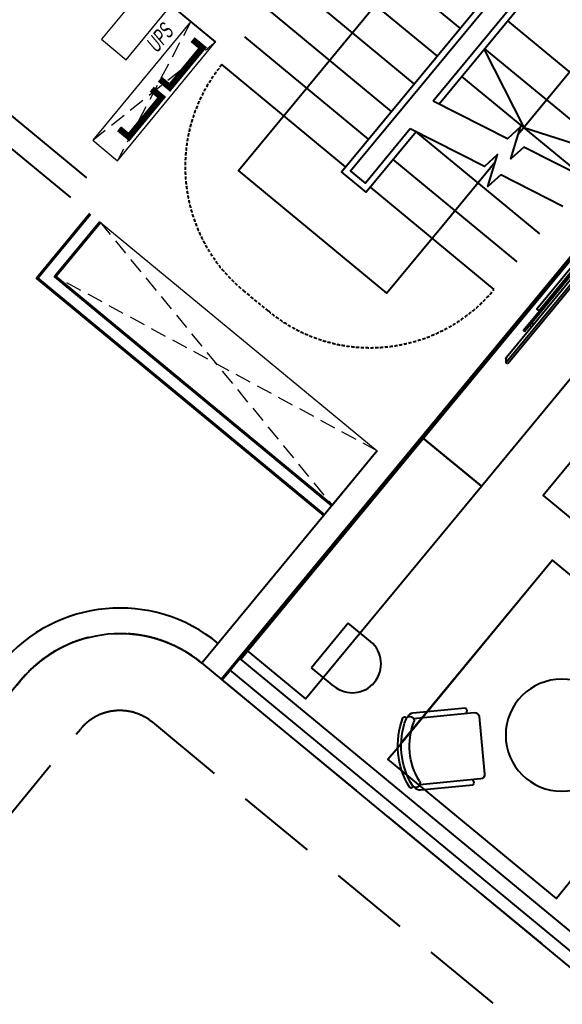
# Model space of a CAD drawing. Header units: millimetres. Extents: x -361669633 to 361256854, y -284153744 to 284385552.
# Drawn here: x 101212 to 105439, y 96062 to 103733 of the extents above; entities that cross this region are included whole.
import ezdxf

# ---------------------------------------------------------------- set-up
doc = ezdxf.new("R2010")
doc.units = ezdxf.units.MM
doc.header["$LTSCALE"] = 100
doc.header["$MEASUREMENT"] = 0
doc.set_wipeout_variables(frame=1)
doc.linetypes.add('HIDDEN', pattern=[0.375, 0.25, -0.125])
doc.linetypes.add('Xref_NT1+NT2_MBDV Cot vach_220729$0$HIDDEN', pattern=[0.375, 0.25, -0.125])
for name, color, linetype in [('A-ANNO-ROOM', 50, 'Continuous'), ('A-DRAIN', 251, 'Continuous'), ('A-FURNITURE', 251, 'Continuous'), ('A-GLAZ', 135, 'Continuous'), ('A-UNIT', 1, 'Continuous'), ('dien tich thong thuy', 3, 'Continuous'), ('KT-Tuong', 1, 'Continuous'), ('Xref_NT1+NT2_MBDV Cot vach_220729$0$A-FLOR-STRS-ARROW', 8, 'Continuous'), ('Xref_NT1+NT2_MBDV Cot vach_220729$0$ccu12-Thay', 7, 'Continuous'), ('Xref_NT1+NT2_MBDV Cot vach_220729$0$KT-Net manh', 139, 'Continuous'), ('Xref_NT1+NT2_MBDV Cot vach_220729$0$KT-Thay', 7, 'Continuous'), ('Xref_NT1+NT2_MBDV Cot vach_220729$0$KT-Tuong', 1, 'Continuous'), ('Xref_NT1+NT2_MBDV Cot vach_220729$0$SPE-MEP-Updated-22 07 22', 7, 'Continuous')]:
    doc.layers.add(name, color=color, linetype=linetype)
doc.layers.add('KT-Net cat', color=1, linetype='Continuous', lineweight=40)
doc.layers.add('Xref_NT1+NT2_MBDV Cot vach_220729$0$SPE-MEP-HVAC', color=140, linetype='Continuous', lineweight=0)
doc.styles.add('220126_HDN_HBA typical plan$0$211210_HDN_HBA_TYPICAL PLAN CORE OPT 1$0$HBA-Text', font='GOTHIC.TTF')
doc.styles.add('Xref_NT1+NT2_MBDV Cot vach_220729$0$Standard', font='arial.ttf')

# ---------------------------------------------------------------- blocks, each defined once
blk = doc.blocks.new('A$C418F5BC8')
at = {"layer": 'A-ANNO-ROOM', "insert": (648.1, 1090.8), "char_height": 600, "attachment_point": 2, "rotation": 50.44883, "style": '220126_HDN_HBA typical plan$0$211210_HDN_HBA_TYPICAL PLAN CORE OPT 1$0$HBA-Text'}
blk.add_mtext_dynamic_manual_height_columns('SL-S', width=722857412.874, gutter_width=9765.6, heights=[0], dxfattribs=at)
blk = doc.blocks.new('A$C2A6C5140')
at = {"layer": 'A-ANNO-ROOM', "insert": (731.4, 1190, 0), "char_height": 600, "attachment_point": 2, "rotation": 50.44883, "style": '220126_HDN_HBA typical plan$0$211210_HDN_HBA_TYPICAL PLAN CORE OPT 1$0$HBA-Text'}
blk.add_mtext_dynamic_manual_height_columns('2-BR', width=722857412.874, gutter_width=9765.6, heights=[0], dxfattribs=at)
blk = doc.blocks.new('A$C5388591E')
at = {"layer": 'A-ANNO-ROOM', "insert": (894.3, 842.2, 0), "char_height": 600, "attachment_point": 2, "rotation": 1.40647, "style": '220126_HDN_HBA typical plan$0$211210_HDN_HBA_TYPICAL PLAN CORE OPT 1$0$HBA-Text'}
blk.add_mtext_dynamic_manual_height_columns('3-BR', width=722857412.874, gutter_width=9765.6, heights=[0], dxfattribs=at)
blk = doc.blocks.new('A$C21AF0CCA')
at = {"layer": 'A-ANNO-ROOM', "insert": (1197.6, 814.7), "char_height": 600, "attachment_point": 2, "rotation": 0.10543, "style": '220126_HDN_HBA typical plan$0$211210_HDN_HBA_TYPICAL PLAN CORE OPT 1$0$HBA-Text'}
blk.add_mtext_dynamic_manual_height_columns('1-BR+', width=722857412.874, gutter_width=9765.6, heights=[0], dxfattribs=at)
blk = doc.blocks.new('weqwq333')
blk.add_wipeout([(790, 0), (790, 22.5), (747.1, 22.5), (747.5, 25), (747.1, 27.5), (996, 27.5), (996, 37.5), (931, 37.5), (931, 57.5), (1231.9, 57.5), (1249.7, 59.1), (1267, 63.8), (1278.5, 73.1), (1290, 82.5), (1290, 102.5), (-160, 102.5), (-160, 82.5), (-148.5, 73.1), (-137, 63.8), (-119.7, 59.1), (-101.9, 57.5), (199, 57.5), (199, 37.5), (134, 37.5), (134, 27.5), (382.9, 27.5), (382.9, 22.5), (340, 22.5), (340, 0)]).dxf.layer = 'A-DRAIN'
at = {"layer": 'A-DRAIN'}
for p, q in [((-160, 102.5), (-160, 82.5)), ((1290, 102.5), (-160, 102.5)), ((-160, 102.5), (-160, 82.5)), ((-160, 82.5), (1290, 82.5)), ((-137, 63.8), (-160, 82.5)), ((1267, 63.8), (1290, 82.5)), ((1290, 82.5), (1290, 102.5)), ((1290, 82.5), (1290, 102.5)), ((-101.9, 57.5), (1231.9, 57.5))]:
    blk.add_line(p, q, dxfattribs=at)
for points in [[(134, 37.5), (996, 37.5), (996, 27.5), (134, 27.5)], [(199, 57.5), (229, 57.5), (229, 37.5), (199, 37.5)], [(340, 22.5), (790, 22.5), (790, 0), (340, 0)], [(931, 57.5), (901, 57.5), (901, 37.5), (931, 37.5)]]:
    blk.add_lwpolyline(points, close=True, dxfattribs=at)
for centre, radius, start, end in [((-101.9, 157.5), 100, 249.44395, 270), ((390, 25), 7.5, 160.52878, 199.47122), ((390, 25), 7.5, 340.52878, 19.47122), ((740, 25), 7.5, 160.52878, 199.47122), ((740, 25), 7.5, 340.52878, 19.47122), ((1231.9, 157.5), 100, 270, 290.55605)]:
    blk.add_arc(centre, radius, start, end, dxfattribs=at)
blk = doc.blocks.new('CH12')
for p, q in [((-312.4, -149.2), (-312.4, -572.2)), ((-267.8, -149.2), (-267.8, -639.6)), ((267.8, -639.6), (267.8, -149.2)), ((312.4, -572.2), (312.4, -149.2)), ((-232.1, -675.3), (232.1, -675.3))]:
    blk.add_line(p, q)
for centre, radius, start, end in [((-273.7, -77.2), 13.4, 116.25059, 296.25059), ((0, -632.1), 632.1, 63.74941, 116.25059), ((0, -632.1), 605.4, 63.74941, 116.25059), ((273.7, -77.2), 13.4, 243.74941, 63.74941), ((-267.8, -149.2), 44.6, 111.93914, 180), ((-252.9, -119.2), 33.5, 116.25059, 296.25059), ((0, -632.1), 538.4, 63.74941, 116.25059), ((252.9, -119.2), 33.5, 243.74941, 63.74941), ((267.8, -149.2), 44.6, 0, 68.06086), ((-290.1, -549.9), 31.6, 225, 315), ((290.1, -549.9), 31.6, 225, 315), ((-232.1, -639.6), 35.7, 180, 270), ((232.1, -639.6), 35.7, 270, 0)]:
    blk.add_arc(centre, radius, start, end)
blk = doc.blocks.new('CH1')
for p, q in [((-199.2, -400.6), (-199.2, -600.6)), ((200.8, -400.6), (200.8, -600.6)), ((-199.2, -600.6), (200.8, -600.6))]:
    blk.add_line(p, q)
blk.add_arc((0.8, -400), 200, 0.18485, 180.18485)
blk = doc.blocks.new('Hotel Module 2')
at = {"layer": 'A-FURNITURE', "elevation": 0}
for points in [[(3339, 5926.3), (3938.9, 5931), (3966.2, 2481.2), (3366.2, 2476.5)], [(3366.2, 2476.5), (3966.2, 2481.2), (3983, 331.2), (3383.1, 326.5)]]:
    blk.add_lwpolyline(points, close=True, dxfattribs=at)
for points in [[(1127.7, 4959), (1124.9, 5309), (2924.9, 5323.1), (2945.2, 2723.1), (1145.3, 2709), (1142.5, 3059)], [(873, 2114), (871.2, 2365.9), (2573.2, 2378.8), (2574, 2279.7), (2587.6, 520.6)], [(884.9, 604.7), (887, 352.8), (2589, 366.5), (2588.2, 465.6), (2574.3, 2224.7)]]:
    blk.add_lwpolyline(points, dxfattribs=at)
at = {"layer": 'A-FURNITURE'}
blk.add_circle((1656.4, 1365.4, 0), 436.4, dxfattribs=at)
at = {"layer": 'A-GLAZ'}
blk.add_line((199.9, 1.6), (3984.8, 31.2), dxfattribs=at)
blk.add_lwpolyline([(199.2, 101.6), (3984.1, 131.2)], dxfattribs=at)
at = {"layer": 'A-FURNITURE'}
for name, p, xscale, yscale, zscale, rotation in [('CH12', (2555.8, 452.1, -0.1), 0.9698671062557841, 0.9698671062557841, 0.9698671062557841, 225.4372775368433), ('CH1', (2823.3, 764.8, 0), -1.125005854937064, 1.125005854937064, 1.125005854937064, 90.44887966411105)]:
    blk.add_blockref(name, p, dxfattribs=dict(at, xscale=xscale, yscale=yscale, zscale=zscale, rotation=rotation))
at = {"layer": 'A-FURNITURE', "xscale": 0.9450000000000003, "yscale": 0.9450000000000003, "zscale": 0.9450000000000003, "rotation": 90.45113904262068}
blk.add_blockref('weqwq333', (3902.8, 3496.8, 0), dxfattribs=at)
at = {"layer": 'KT-Net cat'}
blk.add_line((3906, 10130.9), (3984.8, 31.1), dxfattribs=at)
blk = doc.blocks.new('răer')
at = {"layer": 'Xref_NT1+NT2_MBDV Cot vach_220729$0$A-FLOR-STRS-ARROW', "extrusion": (-0.000165563, 3.50768e-08, 1), "elevation": 0}
for points in [[(5286.3, 6948.6), (5404.1, 6422), (5538, 6400.2), (5299.4, 6299.6), (5435.7, 6281.1), (5577.2, 5648.5)], [(5567.2, 6948.5), (5685, 6421.9), (5818.9, 6400.1), (5580.3, 6299.5), (5716.6, 6281), (5858.1, 5648.4)]]:
    blk.add_lwpolyline(points, dxfattribs=at)
at = {"layer": 'Xref_NT1+NT2_MBDV Cot vach_220729$0$KT-Net manh', "extrusion": (-0.000165563, 3.50768e-08, 1), "elevation": 0}
for points in [[(5015.2, 5698.6), (5286.2, 6323.5), (5036.3, 6948.6)], [(5637.1, 6323.4), (6286.2, 6323.3), (6386.2, 6323.3), (6961.1, 6323.2), (6960.8, 4823.2), (3885.8, 4823.8)], [(3886.2, 6323.8), (5356.2, 6323.5)]]:
    blk.add_lwpolyline(points, dxfattribs=at)
at = {"layer": 'Xref_NT1+NT2_MBDV Cot vach_220729$0$KT-Net manh', "linetype": 'Xref_NT1+NT2_MBDV Cot vach_220729$0$HIDDEN', "extrusion": (-0.000165563, 3.50768e-08, 1), "elevation": 0}
blk.add_lwpolyline([(6406.3, 6948.3, -0.414131), (7656, 5698.3), (7656, 5447.7, -0.414131), (6405.7, 4198.3, -1.000029)], format="xyb", dxfattribs=at)
at = {"layer": 'Xref_NT1+NT2_MBDV Cot vach_220729$0$KT-Thay', "extrusion": (-0.000165563, 2.22406e-08, 1)}
for p, q in [((4726.3, 6948.6, 0.8), (4726, 5698.6, 0.8)), ((5006.3, 6948.6, 0.8), (5006, 5698.6, 0.8)), ((5286.3, 6948.5, 0.9), (5286, 5698.5, 0.9)), ((5846.3, 6948.4, 1), (5846, 5698.4, 1)), ((6126.3, 6948.3, 1), (6126, 5698.3, 1)), ((6406.3, 6948.3, 1.1), (6406, 5698.3, 1.1)), ((5006, 5448.6, 0.8), (5005.7, 4198.6, 0.8)), ((5286, 5448.5, 0.9), (5285.7, 4198.5, 0.9)), ((5566, 5448.5, 0.9), (5565.7, 4198.5, 0.9)), ((5846, 5448.4, 1), (5845.7, 4198.4, 1)), ((6126, 5448.3, 1), (6125.7, 4198.3, 1)), ((6406, 5448.3, 1.1), (6405.7, 4198.3, 1.1))]:
    blk.add_line(p, q, dxfattribs=at)
at = {"layer": 'Xref_NT1+NT2_MBDV Cot vach_220729$0$KT-Thay', "extrusion": (-0.000165563, 3.50768e-08, 1), "elevation": 0}
for points in [[(5846.9, 5698.4), (6456, 5698.3), (6456, 5448.3), (3786, 5448.8), (3786, 5698.8), (5566, 5698.5)], [(5858.1, 5648.4), (6406, 5648.3), (6406, 5498.3), (3836, 5498.8), (3836, 5648.8), (5577.2, 5648.5)]]:
    blk.add_lwpolyline(points, dxfattribs=at)

msp = doc.modelspace()

# ---------------------------------------------------------------- linework, layer by layer
at = {"layer": 'KT-Tuong', "ltscale": 0.5, "elevation": 0}
msp.add_lwpolyline([(102631.7, 98719.6, 0.413212), (101222.4, 98587.9), (100521.3, 97739)], format="xyb", dxfattribs=at)
at = {"layer": 'Xref_NT1+NT2_MBDV Cot vach_220729$0$KT-Tuong', "ltscale": 0.5}
for p, q in [((100966.3, 105024), (102738.7, 103559.6)), ((101735.5, 102501.9), (100733.8, 103329.5)), ((100605.9, 103174.7, 0), (101607.9, 102347.3, 0))]:
    msp.add_line(p, q, dxfattribs=at)
at = {"layer": 'Xref_NT1+NT2_MBDV Cot vach_220729$0$SPE-MEP-HVAC', "elevation": 0}
msp.add_lwpolyline([(102041.4, 103422), (102391.7, 103846), (102199, 104005.3), (101848.7, 103581.2)], close=True, dxfattribs=at)
at = {"layer": 'Xref_NT1+NT2_MBDV Cot vach_220729$0$SPE-MEP-HVAC', "extrusion": (-1.24009e-08, 1.02457e-08, 1), "elevation": 0}
msp.add_lwpolyline([(101974, 102634.9), (102738.4, 103559.9), (102545.7, 103719.1), (101781.2, 102794.1)], close=True, dxfattribs=at)
at = {"layer": 'Xref_NT1+NT2_MBDV Cot vach_220729$0$SPE-MEP-HVAC', "linetype": 'Xref_NT1+NT2_MBDV Cot vach_220729$0$HIDDEN', "ltscale": 5, "elevation": 0}
msp.add_lwpolyline([(102545.7, 103719.1), (101974, 102634.9)], dxfattribs=at)
at = {"layer": 'Xref_NT1+NT2_MBDV Cot vach_220729$0$SPE-MEP-HVAC', "const_width": 50, "elevation": 0}
for points in [[(102559.1, 103578.4), (102636.1, 103514.7), (102381.4, 103206.3), (102304.3, 103270)], [(102241, 103192.6), (102318.1, 103128.9), (102063.3, 102820.5), (101986.2, 102884.2)]]:
    msp.add_lwpolyline(points, dxfattribs=at)
at = {"layer": 'Xref_NT1+NT2_MBDV Cot vach_220729$0$SPE-MEP-HVAC', "linetype": 'Xref_NT1+NT2_MBDV Cot vach_220729$0$HIDDEN', "ltscale": 5, "extrusion": (-1.24009e-08, 1.02457e-08, 1), "elevation": 0}
msp.add_lwpolyline([(101781.2, 102794.1), (102738.4, 103559.9)], dxfattribs=at)

# ---------------------------------------------------------------- block references
at = {"layer": 'A-ANNO-ROOM'}
for p in [(-179024.1, 160712.6), (-180382.6, 155789.4), (-190286, 124478.1, 0)]:
    msp.add_blockref('A$C21AF0CCA', p, dxfattribs=at)
at = {"layer": 'dien tich thong thuy'}
for name, p in [('A$C418F5BC8', (-183121.2, 150788.1, 0)), ('A$C418F5BC8', (-185916.5, 147013.3, 0)), ('A$C2A6C5140', (-173817.6, 144980.3, 0)), ('A$C418F5BC8', (-186652.5, 142646.5, 0)), ('A$C418F5BC8', (-186377.4, 138298.5, 0)), ('A$C2A6C5140', (-176455.3, 137392.2, 0)), ('A$C418F5BC8', (-187947.5, 133708.2, 0)), ('A$C418F5BC8', (-189241.4, 129721.6, 0)), ('A$C2A6C5140', (-179002.1, 128379.5, 0)), ('A$C2A6C5140', (-181410.1, 119690.7, 0)), ('A$C2A6C5140', (-183695.9, 112855.6, 0)), ('A$C2A6C5140', (-185634.6, 105094.8, 0)), ('A$C5388591E', (-179466.3, 167815.8, 0)), ('A$C5388591E', (-196231.1, 103592.8, 0))]:
    msp.add_blockref(name, p, dxfattribs=at)

# ---------------------------------------------------------------- texts
at = {"layer": 'Xref_NT1+NT2_MBDV Cot vach_220729$0$SPE-MEP-Updated-22 07 22', "style": 'Xref_NT1+NT2_MBDV Cot vach_220729$0$Standard', "oblique": 10, "width": 0.6}
msp.add_text('UPS', height=125, rotation=50.25727, dxfattribs=at).set_placement((102279.5, 103466.9, 36.1))

# ---------------------------------------------------------------- next in the draw order: block references
at = {"layer": 'A-UNIT', "linetype": 'HIDDEN', "xscale": -1, "rotation": 320.8958487272846}
msp.add_blockref('Hotel Module 2', (105858.7, 96054.6), dxfattribs=at)

# ---------------------------------------------------------------- next in the draw order: linework, layer by layer
at = {"layer": 'dien tich thong thuy', "elevation": 0}
msp.add_lwpolyline([(111592.9, 103484.3), (111612.1, 103468.4), (111962.4, 103892.5), (110432.1, 105156.2), (110422.5, 105144.7), (109111.2, 106227.6), (102934.6, 98748.4), (105764.6, 96411.2), (107356.5, 98338.9), (107445.1, 98265.6), (109473.3, 100721.4), (109465.6, 100727.7), (110532.3, 102019.2), (110443.5, 102092.6), (111592.9, 103484.3)], dxfattribs=at)
at = {"layer": 'KT-Net cat', "elevation": 0}
for points in [[(101761.8, 102220.1), (101347.9, 101719), (103584, 99872.4)], [(101838.9, 102156.4), (101488.7, 101732.4), (103647.7, 99949.5)]]:
    msp.add_lwpolyline(points, dxfattribs=at)
at = {"layer": 'KT-Tuong', "ltscale": 0.5, "elevation": 0}
msp.add_lwpolyline([(102759.1, 98873.8, 0.413305), (101068.4, 98715.6), (100367.1, 97866.3)], format="xyb", dxfattribs=at)
at = {"layer": 'Xref_NT1+NT2_MBDV Cot vach_220729$0$ccu12-Thay', "linetype": 'HIDDEN', "ltscale": 25, "elevation": 0}
for points in [[(120018.7, 107587.4, 0.333078), (118274.8, 115112.2), (104005.5, 126896.4, 0.277833), (98201.7, 128158.9, 0.0638), (95784, 126862.3, 0.053904), (93916.3, 125214), (91452.8, 122244.5), (66004.7, 91438.2, 0.072502), (65070.9, 89493.6, 0.050292), (62313.8, 77111.4, 0.0223), (61902.2, 71632.8, 0.496402), (68413.6, 67387.1), (77056.5, 70671.7, 0.081264), (80969.8, 73116.6), (87550.7, 81085.5), (89715.7, 83707.1), (101685.1, 98206, -0.414214), (102246.6, 98259.5), (110422.5, 91507.6, 0.414702), (114087, 91860.2), (118794.2, 97560.1)], [(119469.7, 107829.5, 0.332943), (117890.5, 114651.5), (103607.8, 126446.7, 0.278265), (98405.2, 127594.4, 0.063554), (96131.5, 126373.1, 0.053613), (94368.9, 124819.8), (91915, 121861.9), (66486.4, 91079.3, 0.071628), (65642.1, 89309.9, 0.050313), (62909.6, 77040.4, 0.022171), (62502.9, 71646, 0.493834), (68206, 67950.1), (76833.9, 71229, 0.08021), (80538.1, 73536.2), (87088.1, 81467.5), (89253.1, 84089.1), (101222.4, 98588, -0.414214), (102628.7, 98722.1), (110804.5, 91970.2, 0.41477), (113624.1, 92241.9), (118331.6, 97942.2)]]:
    msp.add_lwpolyline(points, format="xyb", dxfattribs=at)
at = {"layer": 'Xref_NT1+NT2_MBDV Cot vach_220729$0$KT-Tuong'}
msp.add_line((103997.8, 100373.4), (102631.9, 98719.6), dxfattribs=at)
at = {"layer": 'Xref_NT1+NT2_MBDV Cot vach_220729$0$SPE-MEP-HVAC', "elevation": 0}
msp.add_lwpolyline([(101488.7, 101732.4), (101838.9, 102156.5), (103997.8, 100373.5), (103647.7, 99949.5)], close=True, dxfattribs=at)
at = {"layer": 'Xref_NT1+NT2_MBDV Cot vach_220729$0$SPE-MEP-HVAC', "linetype": 'Xref_NT1+NT2_MBDV Cot vach_220729$0$HIDDEN', "ltscale": 5, "elevation": 0}
for points in [[(101838.8, 102156.3), (103647.7, 99949.5)], [(103997.8, 100373.4), (101488.7, 101732.4)]]:
    msp.add_lwpolyline(points, dxfattribs=at)

# ---------------------------------------------------------------- next in the draw order: block references
at = {"layer": 'Xref_NT1+NT2_MBDV Cot vach_220729$0$KT-Thay', "extrusion": (-0.000105425, -0.000127658, 1), "rotation": 230.461032587975}
msp.add_blockref('răer', (103627.8, 110995.9, -25.1), dxfattribs=at)

doc.saveas('drawing.dxf')
